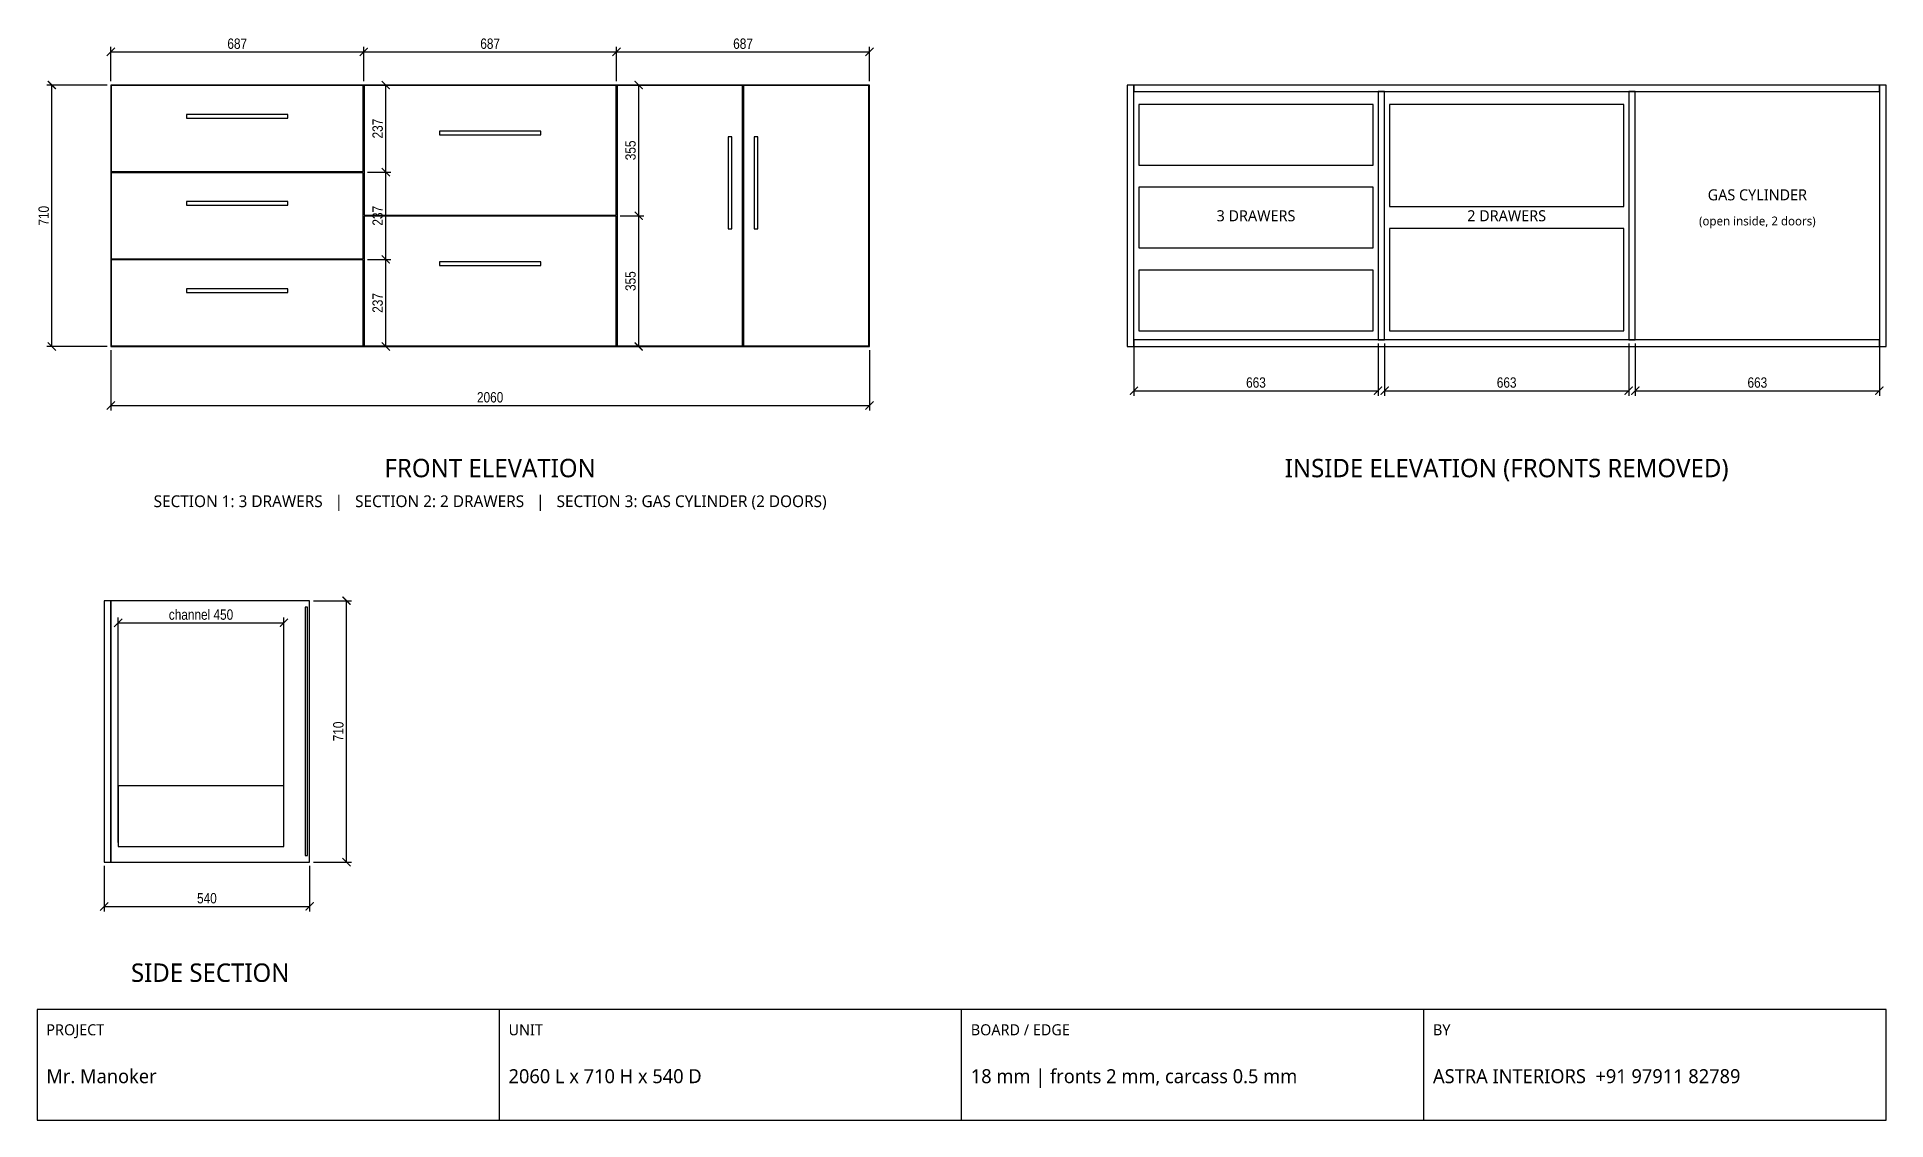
# Model space of a CAD drawing. Header units: millimetres. Extents: x -200 to 4820, y -2100 to 840.
import ezdxf
from ezdxf.enums import TextEntityAlignment as Align

# ---------------------------------------------------------------- set-up
doc = ezdxf.new("R2010")
doc.units = ezdxf.units.MM
for name, color, linetype in [('0-OUTLINE', 7, 'Continuous'), ('1-CARCASS', 7, 'Continuous'), ('10-TITLE', 7, 'Continuous'), ('2-FRONTS', 3, 'Continuous'), ('4-HANDLE', 40, 'Continuous'), ('5-INTERNAL', 8, 'Continuous'), ('7-DIM', 1, 'Continuous'), ('8-TEXT', 7, 'Continuous')]:
    doc.layers.add(name, color=color, linetype=linetype)
doc.styles.add('OpenSans', font='OpenSans-Regular.ttf')
doc.styles.add('OpenSansCondensed-Light', font='OpenSansCondensed-Light.ttf')
doc.dimstyles.new('EZDXF', dxfattribs={"dimtxt": 28, "dimasz": 22, "dimexe": 14, "dimexo": 10, "dimgap": 8, "dimtad": 1, "dimlfac": 100, "dimzin": 12, "dimdsep": 46, "dimtxsty": 'OpenSansCondensed-Light', "dimblk": 'ARCHTICK', "dimcen": 2.5, "dimazin": 3, "dimtfac": 0.5, "dimtmove": 2, "dimatfit": 3})

# ---------------------------------------------------------------- blocks, each defined once
blk = doc.blocks.new('_ARCHTICK')
at = {"color": 0, "linetype": 'BYBLOCK', "const_width": 0.15}
blk.add_lwpolyline([(-0.5, -0.5), (0.5, 0.5)], dxfattribs=at)

msp = doc.modelspace()

# ---------------------------------------------------------------- linework, layer by layer
at = {"layer": '0-OUTLINE'}
for points in [[(0, 0), (2060, 0), (2060, 710), (0, 710)], [(2760, 0), (4820, 0), (4820, 710), (2760, 710)]]:
    msp.add_lwpolyline(points, close=True, dxfattribs=at)
at = {"layer": '1-CARCASS'}
for points in [[(2760, 0), (2778, 0), (2778, 710), (2760, 710)], [(2778, 692), (4802, 692), (4802, 710), (2778, 710)], [(4802, 0), (4820, 0), (4820, 710), (4802, 710)], [(3440.66667, 18), (3458.66667, 18), (3458.66667, 692), (3440.66667, 692)], [(4121.33333, 18), (4139.33333, 18), (4139.33333, 692), (4121.33333, 692)], [(2778, 0), (4802, 0), (4802, 18), (2778, 18)], [(0, -1400), (540, -1400), (540, -690), (0, -690)]]:
    msp.add_lwpolyline(points, close=True, dxfattribs=at)
at = {"layer": '10-TITLE'}
for p, q in [((1055, -2100), (1055, -1800)), ((2310, -2100), (2310, -1800)), ((3565, -2100), (3565, -1800))]:
    msp.add_line(p, q, dxfattribs=at)
msp.add_lwpolyline([(-200, -2100), (4820, -2100), (4820, -1800), (-200, -1800)], close=True, dxfattribs=at)
at = {"layer": '2-FRONTS'}
for points in [[(1.5, 474.83333), (685.16667, 474.83333), (685.16667, 708.5), (1.5, 708.5)], [(688.16667, 356.5), (1371.83333, 356.5), (1371.83333, 708.5), (688.16667, 708.5)], [(1374.83333, 1.5), (1715.16667, 1.5), (1715.16667, 708.5), (1374.83333, 708.5)], [(1718.16667, 1.5), (2058.5, 1.5), (2058.5, 708.5), (1718.16667, 708.5)], [(1.5, 238.16667), (685.16667, 238.16667), (685.16667, 471.83333), (1.5, 471.83333)], [(688.16667, 1.5), (1371.83333, 1.5), (1371.83333, 353.5), (688.16667, 353.5)], [(1.5, 1.5), (685.16667, 1.5), (685.16667, 235.16667), (1.5, 235.16667)], [(-18, -1400), (0, -1400), (0, -690), (-18, -690)]]:
    msp.add_lwpolyline(points, close=True, dxfattribs=at)
at = {"layer": '4-HANDLE'}
for points in [[(206, 620.06667), (480.66667, 620.06667), (480.66667, 630.06667), (206, 630.06667)], [(892.66667, 575.1), (1167.33333, 575.1), (1167.33333, 585.1), (892.66667, 585.1)], [(1676.66667, 319.5), (1686.66667, 319.5), (1686.66667, 569.5), (1676.66667, 569.5)], [(1746.66667, 319.5), (1756.66667, 319.5), (1756.66667, 569.5), (1746.66667, 569.5)], [(206, 383.4), (480.66667, 383.4), (480.66667, 393.4), (206, 393.4)], [(892.66667, 220.1), (1167.33333, 220.1), (1167.33333, 230.1), (892.66667, 230.1)], [(206, 146.73333), (480.66667, 146.73333), (480.66667, 156.73333), (206, 156.73333)]]:
    msp.add_lwpolyline(points, close=True, dxfattribs=at)
at = {"layer": '5-INTERNAL'}
for points in [[(2791, 492.33333), (3427.66667, 492.33333), (3427.66667, 657), (2791, 657)], [(3471.66667, 380), (4108.33333, 380), (4108.33333, 657), (3471.66667, 657)], [(2791, 267.66667), (3427.66667, 267.66667), (3427.66667, 432.33333), (2791, 432.33333)], [(3471.66667, 43), (4108.33333, 43), (4108.33333, 320), (3471.66667, 320)], [(2791, 43), (3427.66667, 43), (3427.66667, 207.66667), (2791, 207.66667)], [(528, -1382), (534, -1382), (534, -708), (528, -708)], [(20, -1357), (470, -1357), (470, -1192.33333), (20, -1192.33333)]]:
    msp.add_lwpolyline(points, close=True, dxfattribs=at)

# ---------------------------------------------------------------- texts
at = {"layer": '10-TITLE', "style": 'OpenSans'}
for s, height, p in [('PROJECT', 30, (-175, -1870)), ('UNIT', 30, (1080, -1870)), ('BOARD / EDGE', 30, (2335, -1870)), ('BY', 30, (3590, -1870)), ('Mr. Manoker', 38, (-175, -2000)), ('2060 L x 710 H x 540 D', 38, (1080, -2000)), ('18 mm | fronts 2 mm, carcass 0.5 mm', 38, (2335, -2000)), ('ASTRA INTERIORS  +91 97911 82789', 38, (3590, -2000))]:
    msp.add_text(s, height=height, dxfattribs=at).set_placement(p)
at = {"layer": '8-TEXT', "style": 'OpenSans'}
for s, height, p in [('GAS CYLINDER', 30, (4470.66667, 411.8)), ('3 DRAWERS', 30, (3109.33333, 355)), ('2 DRAWERS', 30, (3790, 355)), ('(open inside, 2 doors)', 24, (4470.66667, 340.8)), ('FRONT ELEVATION', 50, (1030, -330)), ('INSIDE ELEVATION (FRONTS REMOVED)', 50, (3790, -330)), ('SECTION 1: 3 DRAWERS   |   SECTION 2: 2 DRAWERS   |   SECTION 3: GAS CYLINDER (2 DOORS)', 32, (1030, -420)), ('SIDE SECTION', 50, (270, -1700))]:
    msp.add_text(s, height=height, dxfattribs=at).set_placement(p, align=Align.MIDDLE_CENTER)

# ---------------------------------------------------------------- dimensions: what is measured, and where the dimension line sits
at = {"layer": '7-DIM'}
for base, p1, p2, text in [((0, 800), (0, 710), (686.66667, 710), '687'), ((686.66667, 800), (686.66667, 710), (1373.33333, 710), '687'), ((1373.33333, 800), (1373.33333, 710), (2060, 710), '687'), ((0, -160), (0, 0), (2060, 0), '2060'), ((2778, -120), (2778, 18), (3440.66667, 18), '663'), ((3458.66667, -120), (3458.66667, 18), (4121.33333, 18), '663'), ((4139.33333, -120), (4139.33333, 18), (4802, 18), '663'), ((20, -750), (20, -1357), (470, -1357), 'channel 450'), ((-18, -1520), (-18, -1400), (540, -1400), '540')]:
    msp.add_linear_dim(base=base, p1=p1, p2=p2, text=text, dimstyle='EZDXF', dxfattribs=at).render()
for base, p1, p2, text in [((-160, 0), (0, 0), (0, 710), '710'), ((746.66667, 473.33333), (686.66667, 473.33333), (686.66667, 710), '237'), ((1433.33333, 355), (1373.33333, 355), (1373.33333, 710), '355'), ((746.66667, 236.66667), (686.66667, 236.66667), (686.66667, 473.33333), '237'), ((1433.33333, 0), (1373.33333, 0), (1373.33333, 355), '355'), ((746.66667, 0), (686.66667, 0), (686.66667, 236.66667), '237'), ((640, -1400), (540, -1400), (540, -690), '710')]:
    msp.add_linear_dim(base=base, p1=p1, p2=p2, angle=90, text=text, dimstyle='EZDXF', dxfattribs=at).render()

doc.saveas('drawing.dxf')
